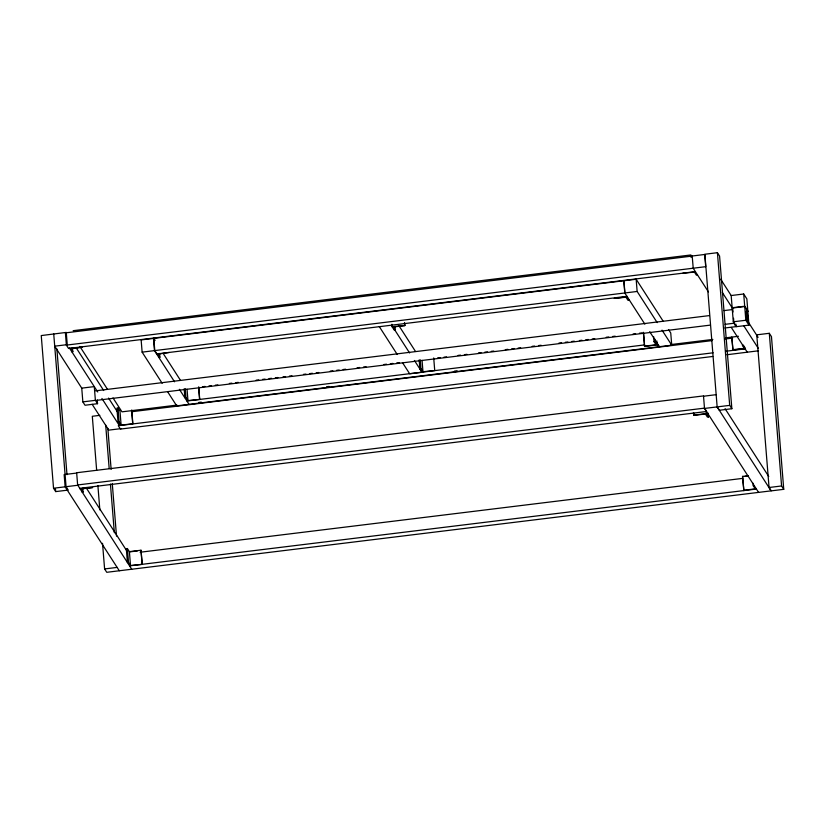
<?xml version="1.0" encoding="UTF-8"?>
<svg xmlns="http://www.w3.org/2000/svg" width="825" height="825" viewBox="0 0 825 825"><rect width="100%" height="100%" fill="white"/><g stroke="black" fill="none" stroke-linecap="round" stroke-linejoin="round"><path stroke-width="1.24" d="M73.157 330.681L690.907 254.956L691.102 257.4M717.152 406.911L719.317 410.262L731.857 408.726L719.575 256.059L717.41 252.697L704.87 254.234L717.152 406.911L771.107 490.854L106.755 572.303L104.6 568.941L102.527 543.283M692.237 256.07L65.402 332.898L66.382 345.118L68.547 348.47L695.382 271.642M66.382 345.118L705.715 266.681L704.736 254.471L692.196 256.008L693.227 268.29M69.702 348.47L82.428 347.222L70.826 348.645L72.827 351.749L71.888 351.873M154.863 340.56L153.481 338.415L141.137 339.921L142.127 352.141L162.185 383.305M156.946 353.946L154.78 350.584L153.801 338.374L636.158 279.252L663.135 321.162M697.527 275.065L696.444 275.199L694.444 272.095L682.677 273.261M142.127 352.141L154.471 350.625L174.529 381.789M154.78 350.584L637.137 291.462L657.205 322.627M156.76 353.966L627.072 296.319M392.143 326.803L404.869 325.555L393.267 326.978L395.268 330.082L394.329 330.196L392.143 326.803L391.937 324.277M158.947 357.369L159.895 357.256L159.586 353.461M743.717 293.999L731.177 295.536L733.291 321.802L736.426 326.669L748.966 325.132L746.852 298.877L743.717 293.999L745.831 320.265L748.966 325.132M732.167 307.756L744.697 306.219L747.832 311.087M732.188 308.055L744.727 306.518L747.863 311.396M81.747 388.142L94.277 386.605L95.391 400.342L97.546 403.703L85.016 405.24L82.851 401.878L81.747 388.142L54.718 346.17L67.248 344.633L66.268 332.413L41.25 335.569L53.532 488.245L55.698 491.607L68.238 490.071L66.072 486.709L53.728 333.95M724.051 310.592L732.827 309.519L733.033 312.015M95.638 390.813L709.314 315.604M202.527 386.75L205.085 386.43M208.911 385.966L211.468 385.657M215.304 385.182L217.852 384.873M229.35 383.46L231.907 383.151M235.744 382.676L238.301 382.367M256.183 380.17L258.741 379.861M262.567 379.387L265.124 379.077M268.96 378.603L271.518 378.293M275.344 377.819L277.901 377.51M283.006 376.881L285.563 376.571M289.4 376.097L291.957 375.787M303.456 374.375L306.003 374.065M309.839 373.591L312.397 373.282M316.222 372.807L318.78 372.498M330.278 371.085L332.836 370.776M336.672 370.312L339.219 369.992M343.056 369.528L345.613 369.208M357.112 367.806L359.659 367.486M363.495 367.022L366.052 366.702M383.934 364.516L386.492 364.196M390.328 363.732L392.875 363.412M396.712 362.948L399.269 362.639M437.59 357.937L440.148 357.627M443.984 357.153L446.531 356.843M458.03 355.431L460.587 355.121M464.423 354.647L466.981 354.338M478.469 352.925L481.027 352.615M484.863 352.141L487.42 351.832M491.246 351.357L493.804 351.048M505.302 349.635L507.86 349.326M511.686 348.851L514.243 348.542M518.079 348.067L520.637 347.758M532.135 346.345L534.683 346.036M538.519 345.572L541.076 345.252M558.958 343.066L561.516 342.746M565.342 342.282L567.899 341.963M571.735 341.498L574.293 341.179M579.398 340.56L581.955 340.24M585.791 339.776L588.338 339.457M592.175 338.993L594.732 338.673M606.231 337.27L608.778 336.951M612.614 336.487L615.172 336.177M633.053 333.981L635.611 333.671M639.447 333.197L641.994 332.887M733.291 321.802L745.831 320.265M82.851 401.878L95.391 400.342M96.762 400.321L710.449 325.102M725.165 324.328L733.941 323.256L736.096 326.618L724.814 327.999M198.712 386.801L199.733 399.424L187.966 400.599L185.965 397.485L184.882 397.619L184.171 388.792M419.172 359.917L419.884 368.754L420.967 368.62L422.967 371.724L434.734 370.559L433.713 357.937M653.637 336.6L654.039 341.653L654.988 341.529L657.174 344.933L644.634 346.469L643.335 332.289M131.752 409.973L132.866 423.864L121.11 425.03L119.986 411.149L117.985 408.045L116.903 408.169L118.016 422.06L120.182 425.411M186.904 401.002L644.263 344.943M421.823 369.827L422.018 372.271L409.674 373.787L402.775 363.062M644.449 346.18L656.04 344.757L654.039 341.653M176.973 405.096L121.976 411.84L112.994 397.897M198.712 402.435L201.269 402.115M326.607 386.76L329.165 386.44M454.513 371.085L457.071 370.765M670.663 344.592L712.872 339.415M725.66 337.848L738.447 336.28M99.835 415.346L92.307 416.274L96.649 470.157M668.673 329.763L670.746 332.98L671.736 345.201L659.392 346.706L649.698 331.66M769.302 333.3L756.762 334.837L769.055 487.503L771.21 490.865L783.75 489.328L771.468 336.652L769.302 333.3L781.584 485.966L783.75 489.328M131.361 411.778L712.161 340.591M724.948 339.023L732.621 338.085M118.016 422.06L119.109 421.926L121.11 425.03M732.755 349.728L744.346 348.305L742.345 345.201L743.284 345.087L745.48 348.49L732.94 350.027L731.734 337.105M713.14 352.801L118.274 425.71L120.44 429.072L712.738 356.472M725.928 351.233L745.119 348.882M121.306 428.588L108.776 430.124L92.142 404.291M726.815 354.75L758.526 350.79M76.684 473.055L64.144 474.592L65.134 486.812L119.295 570.766M703.529 396.227L716.059 394.69M53.532 488.245L77.663 485.275L76.653 472.746L703.498 395.918L704.509 408.437L758.567 492.391M704.509 408.437L729.692 405.374L731.857 408.726M79.798 488.317L706.643 411.489L704.478 408.138L77.633 484.966L131.722 569.229M79.932 488.782L92.658 487.544L81.056 488.957L83.057 492.071L82.118 492.185M693.65 415.15L706.334 413.603L708.489 416.955L707.407 417.089L705.406 413.985L693.804 415.408L693.443 412.634M127.39 548.542L126.308 548.677L127.421 562.557L128.514 562.423L130.515 565.527L142.271 564.362L140.993 550.223L129.391 551.647L127.39 548.542L128.514 562.423M742.552 476.396L743.861 490.576L742.552 476.396L748.357 475.685M129.742 551.873L137.352 550.945M745.253 476.386L747.759 476.077M140.085 552.245L742.624 478.387M753.07 483.233L753.266 485.75L754.205 485.636M743.676 490.287L755.267 488.864L753.266 485.75M104.6 568.941L117.129 567.404M129.556 565.868L756.401 489.039M769.055 487.503L781.584 485.966M720.679 279.221L731.074 295.371M747.708 321.203L758.103 337.353M722.349 292.514L732.744 308.663M743.841 325.885L758.392 348.49M693.186 268.218L708.428 291.895M731.301 327.422L747.285 352.244M725.072 408.684L768.735 476.489M662.042 330.155L671.736 345.201M644.861 324.142L624.793 292.978L623.813 280.768M657.03 343.375L659.196 346.737L176.715 405.869L167.722 391.896M398.939 325.741L415.511 351.481M419.884 368.754L422.049 372.106M391.638 325.091L393.02 327.236M394.402 329.381L409.592 352.966M414.428 360.473L422.018 372.271M379.294 326.597L397.248 354.482M169.3 352.43L157.895 354.142L159.895 357.256M153.801 338.374L154.873 340.055M163.175 353.451L180.469 380.325M179.376 389.307L189.059 404.353M79.86 346.428L107.477 389.317M75.972 347.48L103.692 390.534M108.549 398.073L117.552 412.067M69.331 347.861L97.742 391.988M101.908 398.444L119.233 425.349M86.388 488.122L126.586 550.553M735.9 324.122L736.096 326.618M733.538 318.264L733.941 323.256M731.919 337.404L732.94 350.027M717.41 252.697L729.692 405.374M708.19 413.17L708.489 416.955M706.128 411.077L706.334 413.603M693.608 412.882L693.804 415.408M656.834 340.931L657.174 344.933M654.782 339.013L654.988 341.529M643.521 332.588L644.634 346.469M636.158 279.252L637.137 291.462M623.927 280.748L624.917 292.968M422.06 360.37L422.967 371.724M420.255 359.782L420.967 368.62M404.662 323.029L404.869 325.555M404.477 322.74L404.683 325.267M394.969 326.298L395.268 330.082M198.65 387.812L199.568 399.176M187.058 389.235L187.966 400.599M185.254 388.657L185.965 397.485M153.481 338.415L154.471 350.625M131.691 410.984L132.701 423.607M140.993 550.223L142.106 564.114M117.985 408.045L119.109 421.926M129.391 551.647L130.515 565.527M107.838 428.361L111.138 469.415M112.272 483.522L116.511 536.126M105.672 424.999L109.189 468.621M110.426 484.017L114.345 532.764M97.247 399.96L97.546 403.703M97.886 485.554L99.846 509.922M72.517 347.964L72.827 351.749M82.747 488.276L83.057 492.071M56.873 348.944L66.99 474.674M55.492 489.039L55.698 491.607M626.907 296.835L614.223 298.392L625.979 297.217L627.98 300.331L629.073 300.197L626.907 296.835M746.078 313.407A4.785 0.681 83 0 0 747.522 320.554A4.785 0.681 83 0 0 747.264 313.459A4.785 0.681 83 0 0 746.078 313.407"/></g></svg>
